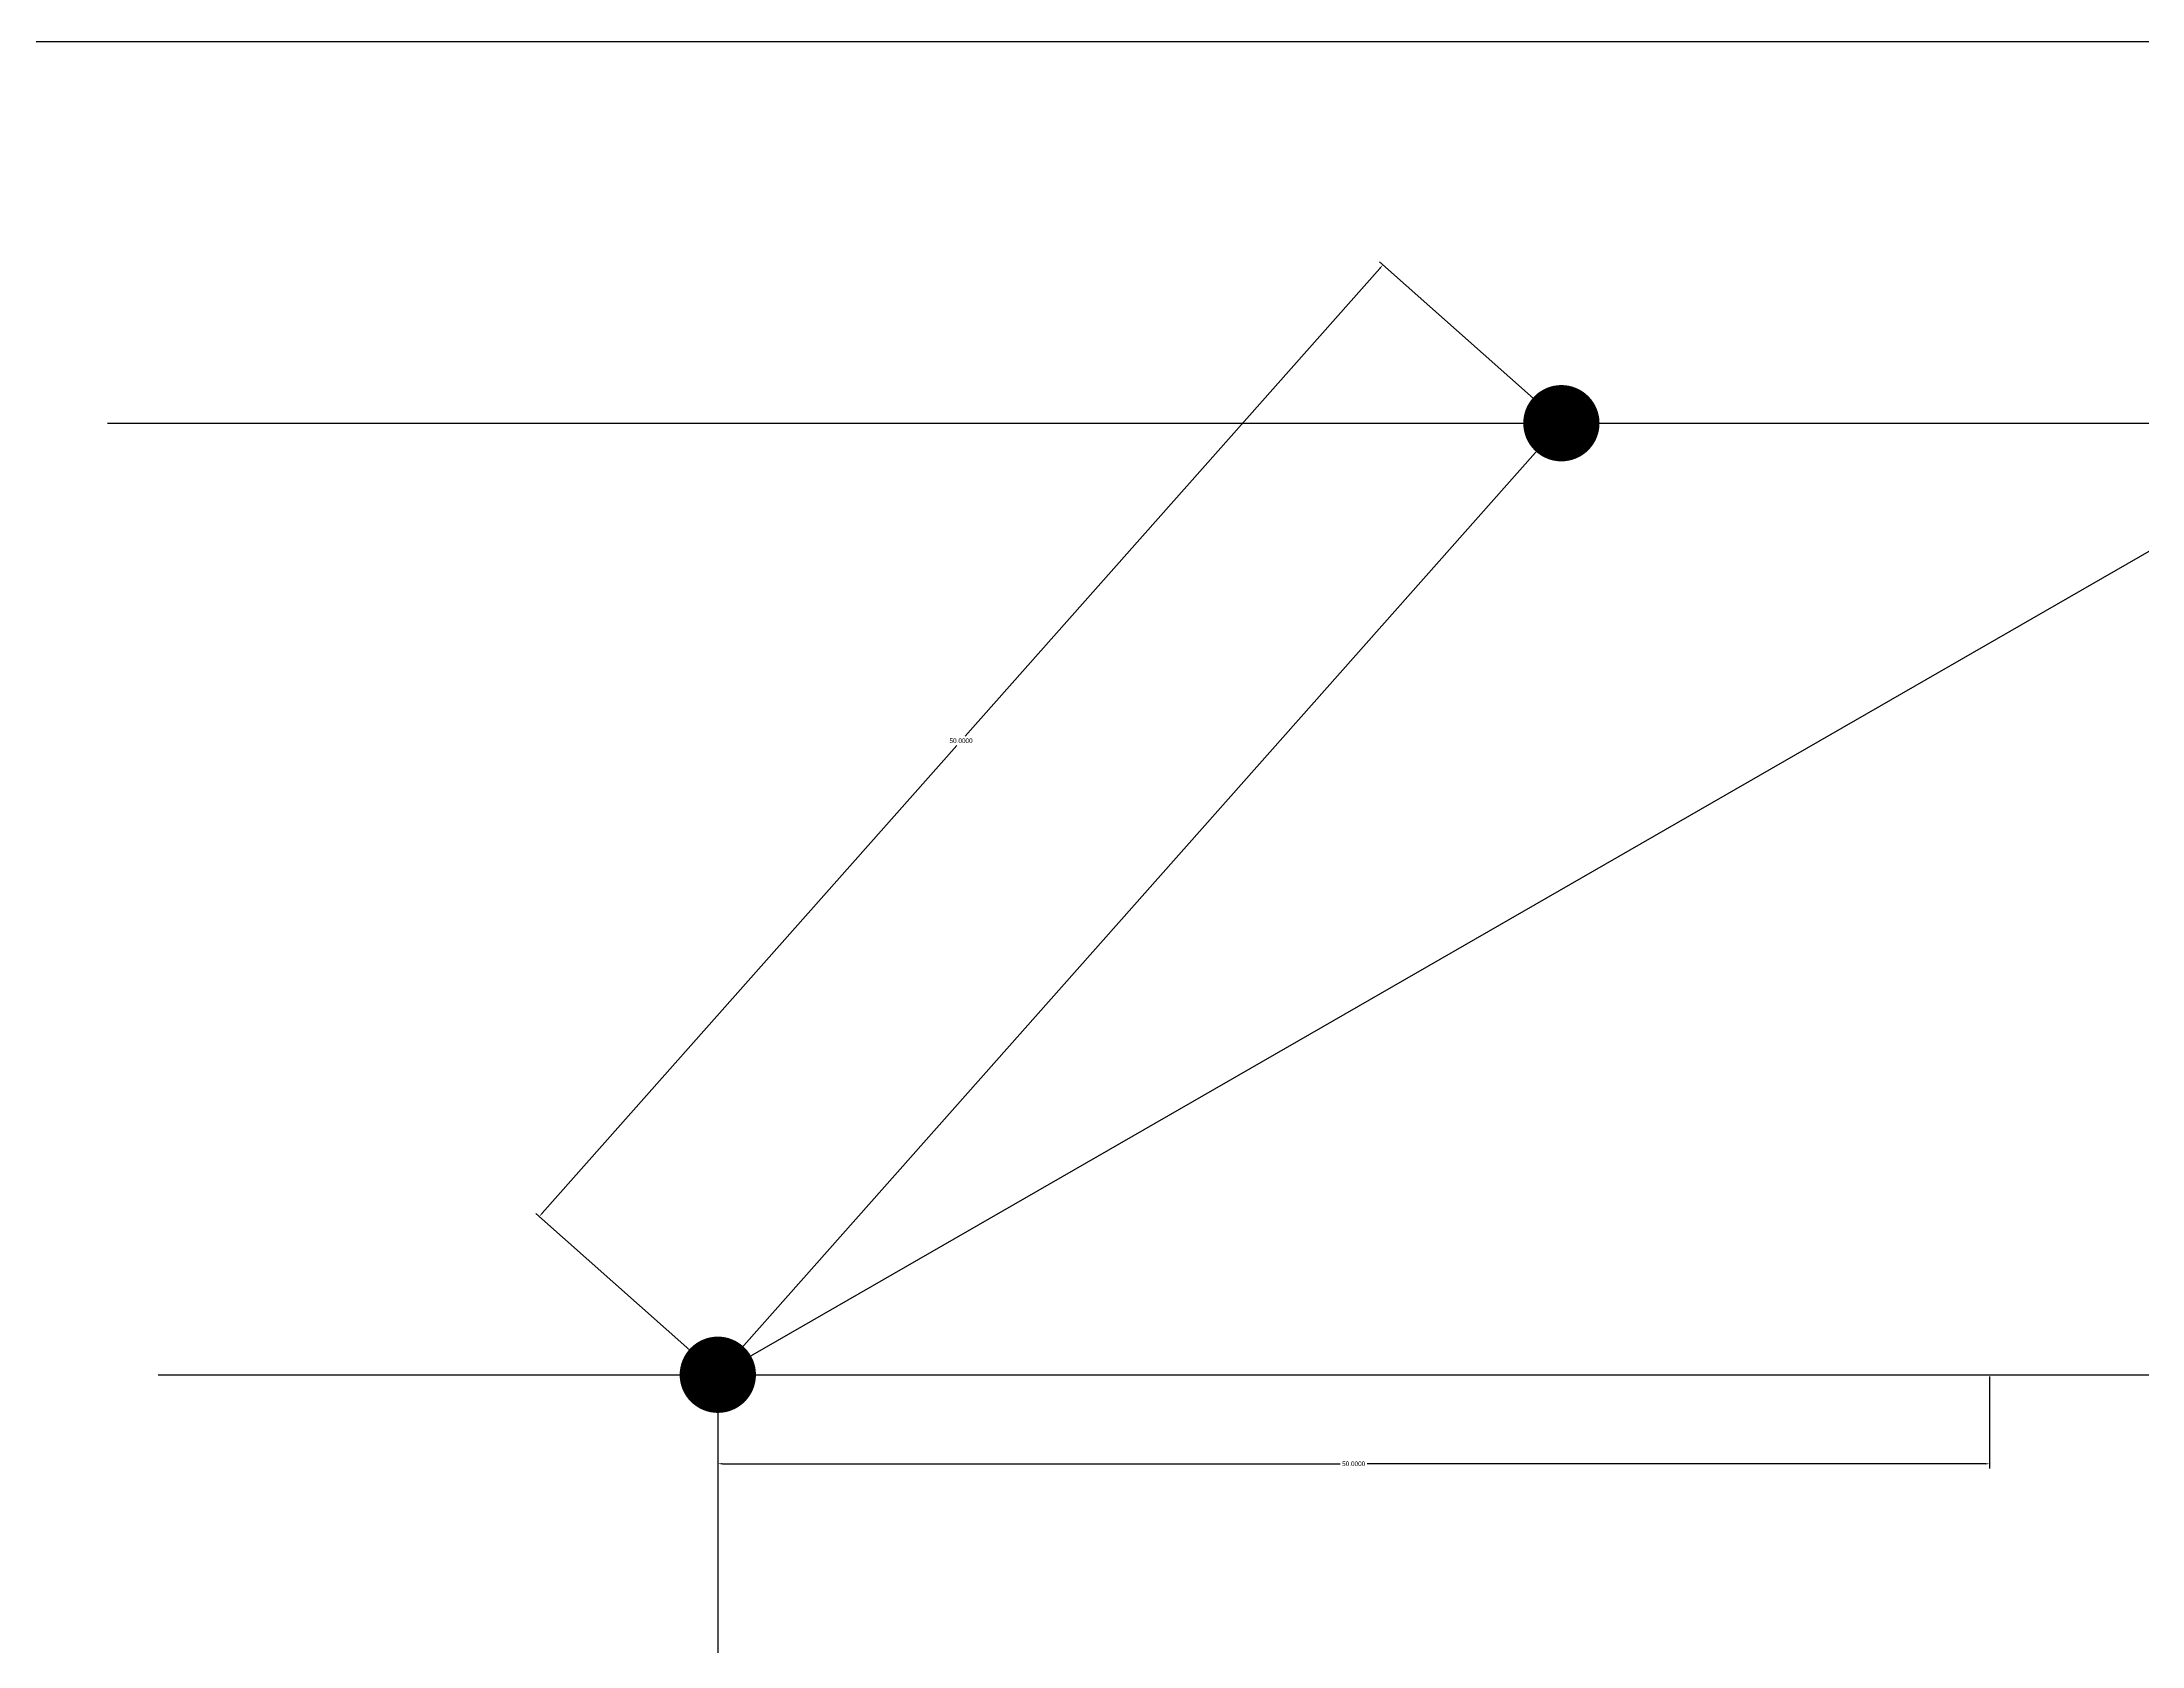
# Model space of a CAD drawing. Header units: millimetres. Extents: x 0 to 420, y 0 to 297.
# Drawn here: x 122.7 to 205.3, y 233.9 to 297 of the extents above; entities that cross this region are included whole.
import ezdxf

# ---------------------------------------------------------------- set-up
doc = ezdxf.new("R2010")
doc.units = ezdxf.units.MM
doc.header["$PDMODE"] = 32
doc.header["$PDSIZE"] = 2
for name, color, linetype in [('Final Lines', 1, 'Continuous'), ('Points', 6, 'Continuous'), ('ProjLin', 2, 'Continuous'), ('RefLin', 3, 'Continuous'), ('RTFRFV', 4, 'Continuous')]:
    doc.layers.add(name, color=color, linetype=linetype)
doc.styles.get("Standard").update_dxf_attribs({"font": 'arial.ttf'})
doc.dimstyles.get("Standard").update_dxf_attribs({"dimtxt": 0.18, "dimasz": 0.18, "dimexe": 0.18, "dimexo": 0.0625, "dimgap": 0.09, "dimtad": 0, "dimtih": 1, "dimtoh": 1, "dimdec": 4, "dimzin": 0, "dimdsep": 46, "dimtxsty": 'Standard', "dimcen": 0.09, "dimadec": 0, "dimazin": 0, "dimtfac": 1, "dimtdec": 4, "dimtofl": 0, "dimtmove": 0, "dimatfit": 3, "dimfxl": 1, "dimtolj": 1, "dimtzin": 0, "dimarcsym": 0})

# ---------------------------------------------------------------- blocks, each defined once
blk = doc.blocks.new('*D35')
at = {"layer": 'Defpoints', "color": 0, "transparency": 16777216}
for p in [(182.481, 282.01), (142.295, 250.816), (149.315, 244.594)]:
    blk.add_point(p, dxfattribs=at)
at = {"layer": 'Points', "color": 0, "lineweight": -2, "transparency": 16777216}
for p, q in [((182.434, 282.052), (175.327, 288.352)), ((175.342, 288.098), (159.04, 269.706)), ((142.415, 250.951), (158.717, 269.342)), ((149.268, 244.635), (142.161, 250.935))]:
    blk.add_line(p, q, dxfattribs=at)
at = {"layer": 'Points', "color": 0, "transparency": 16777216}
for points in [[(175.32, 288.118), (175.365, 288.078), (175.462, 288.232)], [(142.392, 250.97), (142.437, 250.931), (142.295, 250.816)]]:
    blk.add_solid(points, dxfattribs=at)
at = {"layer": 'Points', "color": 0, "transparency": 16777216, "insert": (158.878, 269.524), "char_height": 0.18, "attachment_point": 5}
blk.add_mtext('\\A1;50.0000', dxfattribs=at)
blk = doc.blocks.new('*D38')
at = {"layer": 'Defpoints', "color": 0, "transparency": 16777216}
for p in [(149.315, 244.594), (199.315, 244.594), (199.315, 241.094)]:
    blk.add_point(p, dxfattribs=at)
at = {"layer": 'Points', "color": 0, "lineweight": -2, "transparency": 16777216}
for p, q in [((149.315, 244.531), (149.315, 240.914)), ((199.315, 244.531), (199.315, 240.914)), ((149.495, 241.094), (173.781, 241.094)), ((199.135, 241.094), (174.848, 241.094))]:
    blk.add_line(p, q, dxfattribs=at)
at = {"layer": 'Points', "color": 0, "transparency": 16777216}
for points in [[(149.495, 241.124), (149.495, 241.064), (149.315, 241.094)], [(199.135, 241.124), (199.135, 241.064), (199.315, 241.094)]]:
    blk.add_solid(points, dxfattribs=at)
at = {"layer": 'Points', "color": 0, "transparency": 16777216, "insert": (174.315, 241.094), "char_height": 0.18, "attachment_point": 5}
blk.add_mtext('\\A1;50.0000', dxfattribs=at)

msp = doc.modelspace()

# ---------------------------------------------------------------- linework, layer by layer
msp.add_lwpolyline([(0, 0), (420, 0), (420, 297), (0, 297)], close=True)
at = {"layer": 'Final Lines'}
msp.add_line((149.31455, 244.59388), (182.48079, 282.01046), dxfattribs=at)
at = {"layer": 'Points', "const_width": 1.5}
for points in [[(181.73079, 282.01046, 1), (183.23079, 282.01046, 1)], [(148.56455, 244.59388, 1), (150.06455, 244.59388, 1)]]:
    msp.add_lwpolyline(points, format="xyb", close=True, dxfattribs=at)
at = {"layer": 'ProjLin'}
for q in [(214.31455, 282.01046), (149.31455, 232.59388)]:
    msp.add_line((149.31455, 244.59388), q, dxfattribs=at)
at = {"layer": 'RefLin'}
for p, q in [((125.31455, 282.01046), (252.81455, 282.01046)), ((127.31455, 244.59388), (251.31455, 244.59388))]:
    msp.add_line(p, q, dxfattribs=at)
at = {"layer": 'RTFRFV'}
msp.add_line((149.31455, 244.59388), (199.31455, 244.59388), dxfattribs=at)

# ---------------------------------------------------------------- dimensions: what is measured, and where the dimension line sits
at = {"layer": 'Points'}
dim = msp.add_aligned_dim(p1=(182.48079, 282.01046), p2=(149.31455, 244.59388), distance=-9.37992, dimstyle='Standard', dxfattribs=at)
dim.commit()
dim.dimension.update_dxf_attribs({"geometry": '*D35', "text_midpoint": (158.87838, 269.5241)})
dim = msp.add_linear_dim(base=(199.31455, 241.09388), p1=(149.31455, 244.59388), p2=(199.31455, 244.59388), dimstyle='Standard', dxfattribs=at)
dim.commit()
dim.dimension.update_dxf_attribs({"geometry": '*D38', "text_midpoint": (174.31455, 241.09388)})

doc.saveas('drawing.dxf')
